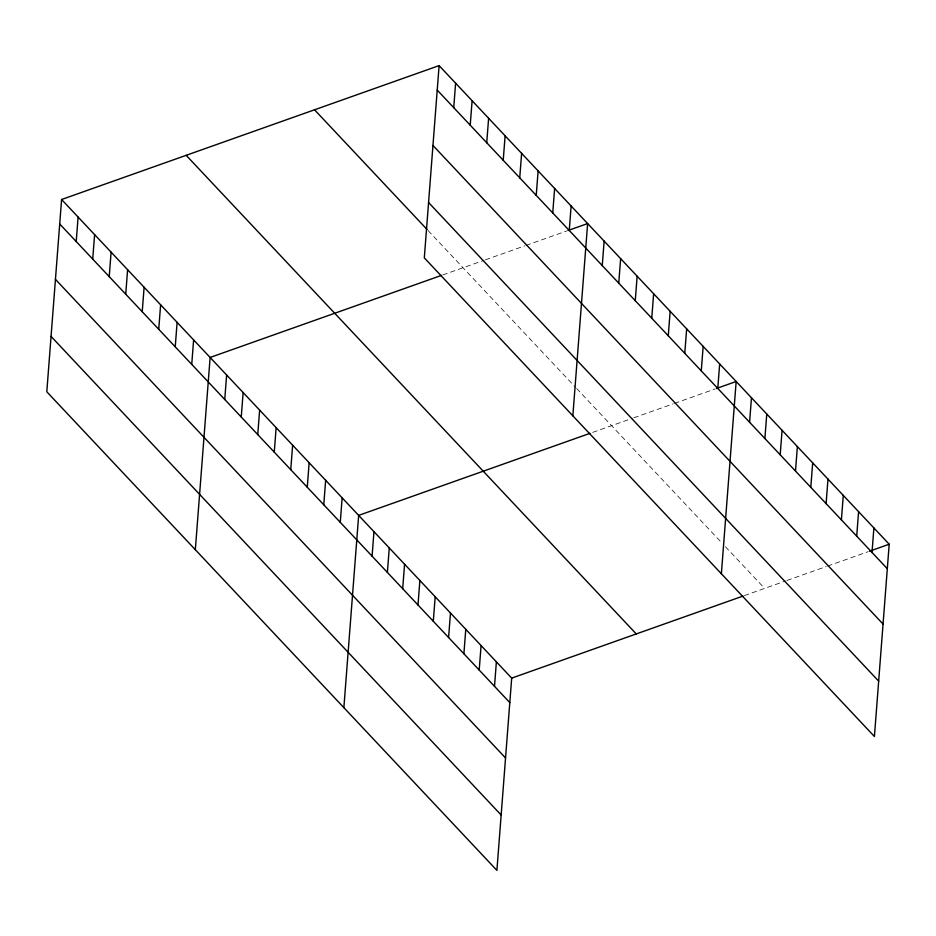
<?xml version="1.0" encoding="UTF-8"?>
<svg xmlns="http://www.w3.org/2000/svg" width="936" height="936" viewBox="0 0 936 936"><rect width="100%" height="100%" fill="white"/><g stroke="black" fill="none" stroke-linecap="round" stroke-linejoin="round"><path stroke-width="0.7" stroke-dasharray="4.68 3.51" d="M442.786 274.927L484.041 260.302M485.351 259.834L524.686 245.875M525.997 245.419L566.654 230.993M592.675 432.385L632.572 418.24M633.883 417.772L673.218 403.825M674.528 403.357L715.186 388.931M744.354 595.6L785.608 580.963M786.919 580.495L826.254 566.549M827.564 566.081L868.222 551.667M428.103 230.572L575.675 387.481M576.646 388.522L721.586 542.634M725.412 546.706L764.618 588.405"/><path stroke-width="1.4" d="M61.589 199.508L46.8 391.774L496.899 870.386L511.688 678.12L61.589 199.508L439.101 65.614L889.2 544.225L874.411 736.492L424.312 257.88L439.101 65.614M76.214 241.535L78.097 217.058M92.722 259.085L94.606 234.608M109.219 276.635L111.103 252.158M125.728 294.185L127.612 269.697M142.225 311.735L144.109 287.247M158.734 329.285L160.618 304.797M175.231 346.835L177.115 322.347M191.74 364.385L193.623 339.897M195.331 549.725L210.132 357.447L441.441 275.406M224.745 399.485L226.629 374.997M241.254 417.023L243.138 392.547M257.751 434.573L259.635 410.097M274.26 452.123L276.143 427.647M290.757 469.673L292.64 445.197M307.265 487.223L309.149 462.747M323.762 504.773L325.658 480.285M340.271 522.323L342.155 497.835M343.863 707.663L358.663 515.385L589.972 433.345M372.083 556.148L373.967 531.66M387.387 572.423L389.271 547.934M402.691 588.685L404.574 564.209M453.726 107.64L455.61 83.164M417.994 604.96L419.878 580.484M470.223 125.19L472.107 100.714M433.298 621.235L435.181 596.747M448.59 637.51L450.485 613.022M486.732 142.74L488.615 118.264M463.893 653.784L465.777 629.296M503.229 160.29L505.112 135.814M479.197 670.059L481.081 645.571M519.737 177.84L521.621 153.352M494.5 686.322L496.384 661.846M536.234 195.39L538.118 170.902M552.743 212.94L554.627 188.452M569.252 230.49L571.135 206.002M572.844 415.83L587.632 223.552L567.965 230.525M602.257 265.59L604.141 241.102M618.755 283.14L620.638 258.652M635.263 300.69L637.147 276.202M651.76 318.228L653.644 293.752M668.269 335.778L670.153 311.302M684.778 353.328L686.661 328.852M701.275 370.878L703.158 346.402M717.783 388.428L719.667 363.94M721.375 573.768L736.164 381.49L716.496 388.475M749.584 422.253L751.468 397.765M764.887 438.528L766.771 414.04M780.191 454.802L782.075 430.314M795.495 471.065L797.378 446.589M810.798 487.34L812.682 462.864M826.102 503.615L827.986 479.127M841.405 519.889L843.289 495.401M856.709 536.164L858.593 511.676M872.013 552.439L873.896 527.951M511.688 678.12L743.008 596.08M869.532 551.199L889.2 544.225M437.217 90.09L887.316 568.702M432.959 145.466L883.057 624.078M428.571 202.515L878.67 681.127M314.519 109.793L427.132 229.542M186.17 155.317L636.269 633.929M59.705 223.985L509.804 702.597M55.446 279.361L505.545 757.973M51.059 336.41L501.158 815.022"/></g></svg>
